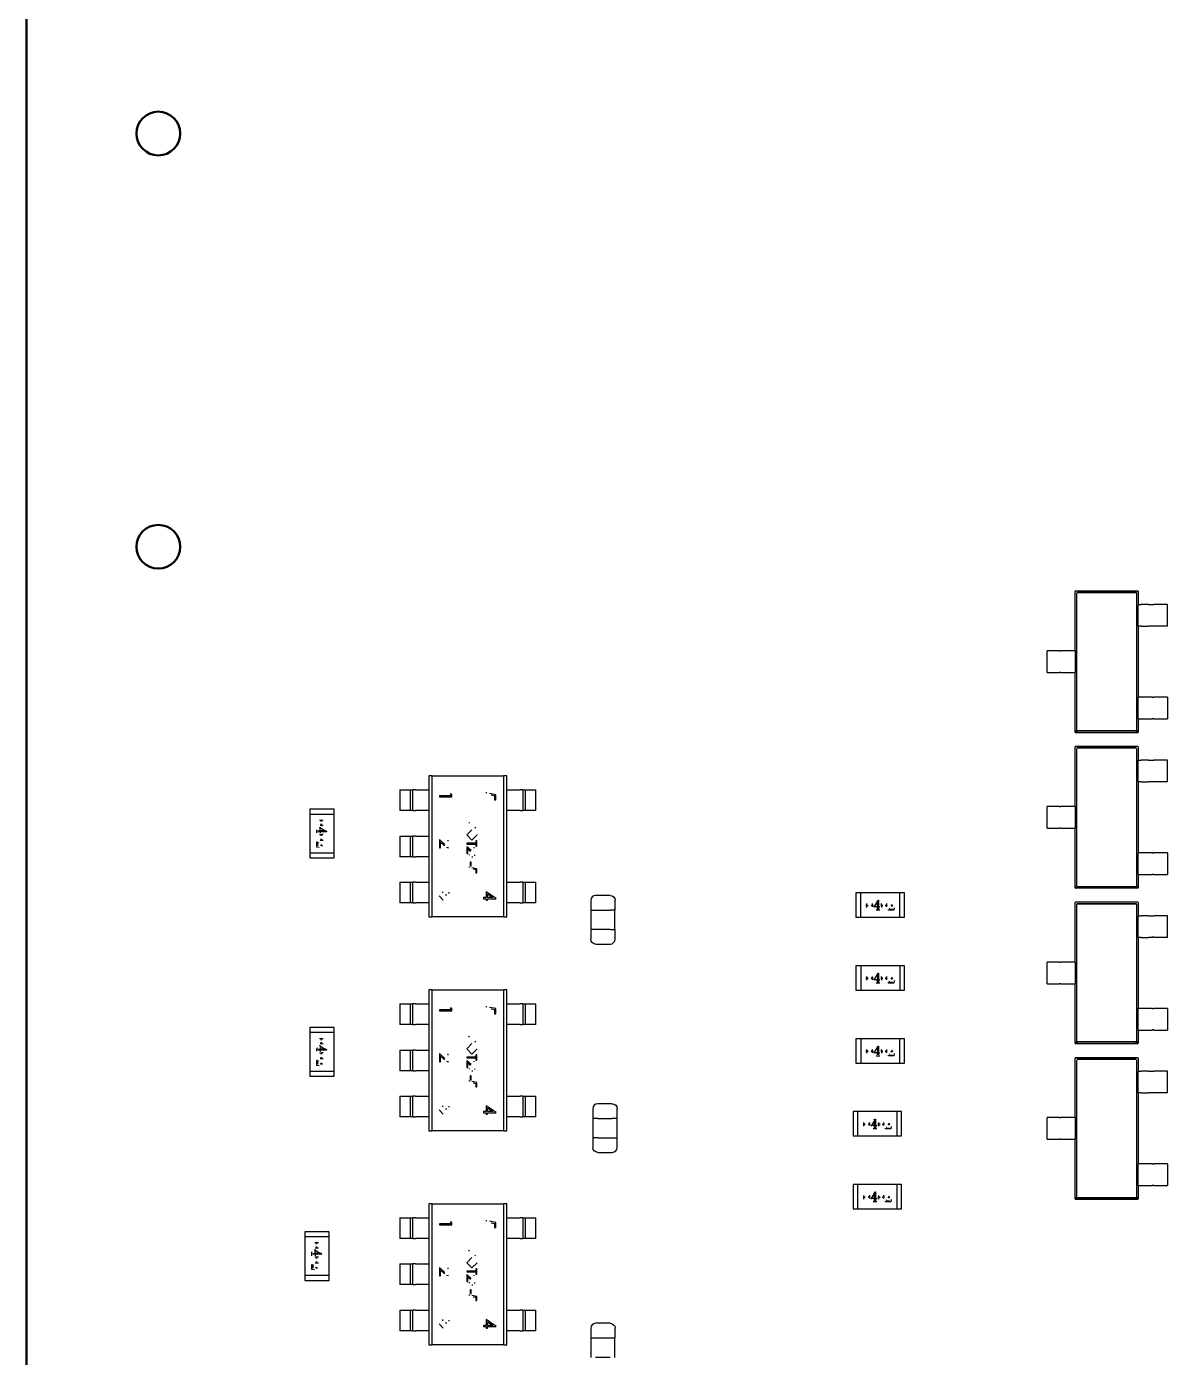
# Model space of a CAD drawing. Header units: millimetres. Extents: x 345 to 622, y 294 to 502.
# Drawn here: x 568.2 to 591.67, y 360.2 to 387.57 of the extents above; entities that cross this region are included whole.
import ezdxf

# ---------------------------------------------------------------- set-up
doc = ezdxf.new("R2010")
doc.units = ezdxf.units.MM
doc.layers.add('Make2D$可见线$场景轮廓线', color=18, linetype='Continuous', lineweight=50, true_color=0x000000)
doc.layers.add('Make2D$可见线$曲线', color=18, linetype='Continuous', true_color=0x000000)

msp = doc.modelspace()

# ---------------------------------------------------------------- linework, layer by layer
at = {"layer": 'Make2D$可见线$场景轮廓线', "color": 96, "true_color": 0x008000}
msp.add_line((568.196, 338.111), (568.196, 448.235), dxfattribs=at)
at = {"layer": 'Make2D$可见线$场景轮廓线', "color": 96, "true_color": 0x008000, "extrusion": (0, 0, -1)}
for centre in [(-570.906, 385.375), (-570.906, 376.875)]:
    msp.add_circle(centre, 0.45, dxfattribs=at)
at = {"layer": 'Make2D$可见线$曲线', "color": 96, "true_color": 0x008000}
msp.add_line((568.196, 338.111), (568.196, 448.235), dxfattribs=at)
at = {"layer": 'Make2D$可见线$曲线', "color": 254, "lineweight": -3, "true_color": 0xcbd2ef}
for p, q in [((589.782, 375.971), (589.77, 375.959)), ((589.77, 374.734), (589.77, 375.959)), ((589.782, 375.971), (591.057, 375.971)), ((589.803, 373.097), (589.803, 375.925)), ((589.816, 375.938), (591.024, 375.938)), ((591.024, 375.925), (589.816, 375.925)), ((591.035, 375.931), (591.024, 375.938)), ((591.036, 375.925), (591.036, 373.097)), ((591.07, 375.959), (591.057, 375.971)), ((591.07, 375.959), (591.07, 375.692)), ((591.066, 375.687), (591.131, 375.687)), ((591.066, 375.242), (591.066, 375.684)), ((591.284, 375.687), (591.131, 375.687)), ((591.284, 375.687), (591.36, 375.687)), ((591.67, 375.687), (591.392, 375.687)), ((591.67, 375.242), (591.67, 375.687)), ((591.131, 375.242), (591.066, 375.242)), ((591.07, 375.242), (591.07, 373.781)), ((591.131, 375.242), (591.284, 375.242)), ((591.36, 375.242), (591.284, 375.242)), ((591.67, 375.242), (591.392, 375.242)), ((589.194, 374.289), (589.194, 374.734)), ((589.448, 374.734), (589.194, 374.734)), ((589.556, 374.734), (589.48, 374.734)), ((589.708, 374.734), (589.556, 374.734)), ((589.773, 374.734), (589.708, 374.734)), ((589.773, 374.734), (589.773, 374.289)), ((589.194, 374.289), (589.448, 374.289)), ((589.48, 374.289), (589.556, 374.289)), ((589.556, 374.289), (589.708, 374.289)), ((589.708, 374.289), (589.773, 374.289)), ((589.77, 373.063), (589.77, 374.289)), ((591.131, 373.781), (591.066, 373.781)), ((591.066, 373.336), (591.066, 373.781)), ((591.284, 373.781), (591.131, 373.781)), ((591.36, 373.781), (591.284, 373.781)), ((591.67, 373.781), (591.392, 373.781)), ((591.67, 373.781), (591.67, 373.336)), ((589.773, 373.072), (589.807, 373.106)), ((589.825, 373.088), (589.791, 373.055)), ((589.816, 373.097), (591.024, 373.097)), ((591.024, 373.084), (589.816, 373.084)), ((591.048, 373.055), (591.015, 373.088)), ((591.036, 373.097), (591.024, 373.084)), ((591.037, 373.101), (591.066, 373.072)), ((591.066, 373.336), (591.131, 373.336)), ((591.07, 373.336), (591.07, 373.063)), ((591.131, 373.336), (591.284, 373.336)), ((591.284, 373.336), (591.36, 373.336)), ((591.392, 373.336), (591.67, 373.336)), ((589.77, 373.063), (589.782, 373.051)), ((591.057, 373.051), (589.782, 373.051)), ((591.057, 373.051), (591.07, 373.063)), ((589.782, 372.771), (589.77, 372.759)), ((589.77, 371.534), (589.77, 372.759)), ((589.782, 372.771), (591.057, 372.771)), ((591.043, 372.757), (589.796, 372.757)), ((589.803, 369.897), (589.803, 372.725)), ((589.816, 372.738), (591.024, 372.738)), ((591.036, 372.725), (591.036, 369.897)), ((591.07, 372.759), (591.057, 372.771)), ((591.07, 372.759), (591.07, 372.487)), ((591.066, 372.042), (591.066, 372.487)), ((591.066, 372.487), (591.131, 372.487)), ((591.284, 372.487), (591.131, 372.487)), ((591.284, 372.487), (591.36, 372.487)), ((591.67, 372.487), (591.392, 372.487)), ((591.67, 372.042), (591.67, 372.487)), ((591.131, 372.042), (591.066, 372.042)), ((591.07, 372.042), (591.07, 370.583)), ((591.131, 372.042), (591.284, 372.042)), ((591.36, 372.042), (591.284, 372.042)), ((591.67, 372.042), (591.392, 372.042)), ((589.194, 371.089), (589.194, 371.534)), ((589.448, 371.534), (589.194, 371.534)), ((589.556, 371.534), (589.48, 371.534)), ((589.708, 371.534), (589.556, 371.534)), ((589.773, 371.534), (589.708, 371.534)), ((589.773, 371.534), (589.773, 371.089)), ((589.194, 371.089), (589.448, 371.089)), ((589.48, 371.089), (589.556, 371.089)), ((589.556, 371.089), (589.708, 371.089)), ((589.708, 371.089), (589.773, 371.089)), ((589.77, 369.863), (589.77, 371.089)), ((591.131, 370.581), (591.066, 370.581)), ((591.066, 370.136), (591.066, 370.574)), ((591.284, 370.581), (591.131, 370.581)), ((591.36, 370.581), (591.284, 370.581)), ((591.67, 370.581), (591.392, 370.581)), ((591.67, 370.581), (591.67, 370.136)), ((591.066, 370.136), (591.131, 370.136)), ((591.07, 370.136), (591.07, 369.863)), ((591.131, 370.136), (591.284, 370.136)), ((591.284, 370.136), (591.36, 370.136)), ((591.392, 370.136), (591.67, 370.136)), ((589.77, 369.863), (589.782, 369.851)), ((589.773, 369.872), (589.801, 369.9)), ((589.782, 369.851), (589.787, 369.856)), ((591.057, 369.851), (589.782, 369.851)), ((589.825, 369.888), (589.791, 369.855)), ((589.796, 369.865), (591.043, 369.865)), ((591.024, 369.884), (589.816, 369.884)), ((591.048, 369.855), (591.015, 369.888)), ((591.04, 369.898), (591.066, 369.872)), ((591.057, 369.851), (591.07, 369.863)), ((589.782, 369.571), (589.77, 369.559)), ((589.77, 368.333), (589.77, 369.559)), ((589.782, 369.571), (591.057, 369.571)), ((589.803, 369.525), (589.816, 369.538)), ((589.803, 366.697), (589.803, 369.525)), ((589.816, 369.538), (591.024, 369.538)), ((591.024, 369.525), (589.816, 369.525)), ((591.035, 369.531), (591.024, 369.538)), ((591.036, 369.525), (591.036, 366.697)), ((591.07, 369.559), (591.057, 369.571)), ((591.07, 369.559), (591.07, 369.287)), ((591.066, 369.286), (591.131, 369.286)), ((591.066, 368.841), (591.066, 369.279)), ((591.284, 369.286), (591.131, 369.286)), ((591.284, 369.286), (591.36, 369.286)), ((591.67, 369.286), (591.392, 369.286)), ((591.67, 368.841), (591.67, 369.286)), ((591.131, 368.841), (591.066, 368.841)), ((591.07, 368.841), (591.07, 367.38)), ((591.131, 368.841), (591.284, 368.841)), ((591.36, 368.841), (591.284, 368.841)), ((591.67, 368.841), (591.392, 368.841)), ((589.194, 367.888), (589.194, 368.333)), ((589.448, 368.333), (589.194, 368.333)), ((589.556, 368.333), (589.48, 368.333)), ((589.708, 368.333), (589.556, 368.333)), ((589.773, 368.333), (589.708, 368.333)), ((589.773, 368.333), (589.773, 367.888)), ((589.194, 367.888), (589.448, 367.888)), ((589.48, 367.888), (589.556, 367.888)), ((589.556, 367.888), (589.708, 367.888)), ((589.708, 367.888), (589.773, 367.888)), ((589.77, 366.663), (589.77, 367.888)), ((591.066, 366.935), (591.066, 367.38)), ((591.131, 367.38), (591.066, 367.38)), ((591.284, 367.38), (591.131, 367.38)), ((591.36, 367.38), (591.284, 367.38)), ((591.67, 367.38), (591.392, 367.38)), ((591.67, 367.38), (591.67, 366.935)), ((591.066, 366.935), (591.131, 366.935)), ((591.07, 366.935), (591.07, 366.663)), ((591.131, 366.935), (591.284, 366.935)), ((591.284, 366.935), (591.36, 366.935)), ((591.392, 366.935), (591.67, 366.935)), ((589.77, 366.663), (589.782, 366.651)), ((589.773, 366.672), (589.807, 366.706)), ((591.057, 366.651), (589.782, 366.651)), ((589.825, 366.688), (589.791, 366.655)), ((589.803, 366.697), (589.816, 366.684)), ((589.816, 366.697), (591.024, 366.697)), ((591.024, 366.684), (589.816, 366.684)), ((591.048, 366.655), (591.015, 366.688)), ((591.036, 366.697), (591.024, 366.684)), ((591.04, 366.699), (591.066, 366.672)), ((591.057, 366.651), (591.07, 366.663)), ((589.782, 366.371), (589.77, 366.359)), ((589.77, 365.134), (589.77, 366.359)), ((589.782, 366.371), (591.057, 366.371)), ((591.043, 366.357), (589.796, 366.357)), ((589.803, 363.497), (589.803, 366.325)), ((589.816, 366.338), (591.024, 366.338)), ((591.036, 366.325), (591.036, 363.497)), ((591.07, 366.359), (591.057, 366.371)), ((591.07, 366.359), (591.07, 366.09)), ((591.066, 366.087), (591.131, 366.087)), ((591.066, 365.642), (591.066, 366.081)), ((591.284, 366.087), (591.131, 366.087)), ((591.284, 366.087), (591.36, 366.087)), ((591.67, 366.087), (591.392, 366.087)), ((591.67, 365.642), (591.67, 366.087)), ((591.131, 365.642), (591.066, 365.642)), ((591.07, 365.642), (591.07, 364.184)), ((591.131, 365.642), (591.284, 365.642)), ((591.36, 365.642), (591.284, 365.642)), ((591.67, 365.642), (591.392, 365.642)), ((589.194, 364.689), (589.194, 365.134)), ((589.448, 365.134), (589.194, 365.134)), ((589.556, 365.134), (589.48, 365.134)), ((589.708, 365.134), (589.556, 365.134)), ((589.773, 365.134), (589.708, 365.134)), ((589.773, 365.134), (589.773, 364.689)), ((589.194, 364.689), (589.448, 364.689)), ((589.48, 364.689), (589.556, 364.689)), ((589.556, 364.689), (589.708, 364.689)), ((589.708, 364.689), (589.773, 364.689)), ((589.77, 363.463), (589.77, 364.689)), ((591.131, 364.181), (591.066, 364.181)), ((591.066, 363.736), (591.066, 364.176)), ((591.284, 364.181), (591.131, 364.181)), ((591.36, 364.181), (591.284, 364.181)), ((591.67, 364.181), (591.392, 364.181)), ((591.67, 364.181), (591.67, 363.736)), ((589.773, 363.472), (589.798, 363.497)), ((591.038, 363.501), (591.066, 363.472)), ((591.066, 363.736), (591.131, 363.736)), ((591.07, 363.736), (591.07, 363.463)), ((591.131, 363.736), (591.284, 363.736)), ((591.284, 363.736), (591.36, 363.736)), ((591.392, 363.736), (591.67, 363.736)), ((589.77, 363.463), (589.782, 363.451)), ((591.057, 363.451), (589.782, 363.451)), ((589.825, 363.488), (589.791, 363.455)), ((589.796, 363.465), (591.039, 363.465)), ((591.024, 363.484), (589.816, 363.484)), ((591.048, 363.455), (591.015, 363.488)), ((591.057, 363.451), (591.07, 363.463))]:
    msp.add_line(p, q, dxfattribs=at)
at = {"layer": 'Make2D$可见线$曲线', "color": 250, "lineweight": -3, "true_color": 0x404040}
for p, q in [((576.476, 372.161), (576.476, 369.262)), ((576.544, 372.161), (576.476, 372.161)), ((576.544, 372.161), (578.007, 372.161)), ((576.544, 369.262), (576.544, 372.161)), ((578.075, 372.161), (578.007, 372.161)), ((578.007, 372.161), (578.007, 369.262)), ((578.075, 369.262), (578.075, 372.161)), ((576.918, 371.752), (576.69, 371.752)), ((576.69, 371.752), (576.69, 371.729)), ((576.69, 371.729), (576.944, 371.729)), ((576.944, 371.776), (576.918, 371.791)), ((576.918, 371.791), (576.918, 371.752)), ((576.944, 371.729), (576.944, 371.776)), ((577.661, 371.804), (577.661, 371.827)), ((577.85, 371.775), (577.723, 371.801)), ((577.757, 371.771), (577.824, 371.757)), ((577.824, 371.757), (577.824, 371.671)), ((577.85, 371.671), (577.85, 371.775)), ((577.824, 371.671), (577.85, 371.671)), ((577.306, 371.189), (577.296, 371.206)), ((577.358, 371.055), (577.252, 370.948)), ((577.252, 370.948), (577.359, 370.842)), ((577.359, 370.842), (577.465, 370.95)), ((577.418, 371.106), (577.431, 371.089)), ((576.795, 370.755), (576.69, 370.853)), ((576.69, 370.853), (576.69, 370.681)), ((576.69, 370.681), (576.716, 370.681)), ((576.716, 370.799), (576.784, 370.735)), ((576.716, 370.681), (576.716, 370.799)), ((576.784, 370.735), (576.792, 370.728)), ((576.803, 370.748), (576.795, 370.755)), ((576.835, 370.694), (576.875, 370.684)), ((576.866, 370.843), (576.866, 370.821)), ((577.439, 370.779), (577.257, 370.779)), ((577.257, 370.779), (577.257, 370.761)), ((577.257, 370.761), (577.439, 370.761)), ((577.341, 370.625), (577.257, 370.704)), ((577.257, 370.704), (577.257, 370.566)), ((577.278, 370.66), (577.332, 370.609)), ((577.278, 370.566), (577.278, 370.66)), ((577.398, 370.696), (577.398, 370.678)), ((577.46, 370.824), (577.439, 370.824)), ((577.439, 370.824), (577.439, 370.779)), ((577.439, 370.761), (577.439, 370.717)), ((577.439, 370.717), (577.46, 370.717)), ((577.46, 370.717), (577.46, 370.824)), ((577.257, 370.566), (577.278, 370.566)), ((577.312, 370.529), (577.312, 370.547)), ((577.325, 370.391), (577.325, 370.313)), ((577.346, 370.391), (577.325, 370.391)), ((577.346, 370.313), (577.346, 370.391)), ((577.379, 370.49), (577.359, 370.49)), ((577.413, 370.54), (577.413, 370.521)), ((577.309, 370.276), (577.309, 370.295)), ((577.325, 370.313), (577.346, 370.313)), ((577.46, 370.253), (577.359, 370.274)), ((577.386, 370.25), (577.439, 370.239)), ((577.439, 370.239), (577.439, 370.17)), ((577.439, 370.17), (577.46, 370.17)), ((577.46, 370.17), (577.46, 370.253)), ((576.684, 369.694), (576.766, 369.606)), ((576.758, 369.756), (576.758, 369.779)), ((576.843, 369.707), (576.817, 369.707)), ((576.885, 369.769), (576.885, 369.746)), ((577.655, 369.658), (577.596, 369.658)), ((577.596, 369.658), (577.596, 369.635)), ((577.596, 369.635), (577.655, 369.635)), ((577.857, 369.64), (577.655, 369.779)), ((577.655, 369.779), (577.655, 369.658)), ((577.655, 369.635), (577.655, 369.606)), ((577.655, 369.606), (577.681, 369.606)), ((577.681, 369.734), (577.791, 369.658)), ((577.681, 369.658), (577.681, 369.734)), ((577.791, 369.658), (577.681, 369.658)), ((577.681, 369.606), (577.681, 369.635)), ((577.681, 369.635), (577.857, 369.635)), ((576.476, 369.262), (576.544, 369.262)), ((578.007, 369.262), (576.544, 369.262)), ((578.007, 369.262), (578.075, 369.262)), ((576.476, 367.761), (576.476, 364.862)), ((576.544, 367.761), (576.476, 367.761)), ((576.544, 367.761), (578.007, 367.761)), ((576.544, 364.862), (576.544, 367.761)), ((578.075, 367.761), (578.007, 367.761)), ((578.007, 367.761), (578.007, 364.862)), ((578.075, 364.862), (578.075, 367.761)), ((576.918, 367.352), (576.69, 367.352)), ((576.69, 367.352), (576.69, 367.329)), ((576.69, 367.329), (576.944, 367.329)), ((576.944, 367.376), (576.918, 367.391)), ((576.918, 367.391), (576.918, 367.352)), ((576.944, 367.329), (576.944, 367.376)), ((577.661, 367.404), (577.661, 367.427)), ((577.85, 367.375), (577.723, 367.401)), ((577.757, 367.371), (577.824, 367.357)), ((577.824, 367.357), (577.824, 367.271)), ((577.85, 367.271), (577.85, 367.375)), ((577.824, 367.271), (577.85, 367.271)), ((577.306, 366.789), (577.296, 366.807)), ((577.358, 366.655), (577.252, 366.548)), ((577.252, 366.548), (577.359, 366.442)), ((577.359, 366.442), (577.465, 366.55)), ((577.418, 366.706), (577.431, 366.689)), ((576.795, 366.355), (576.69, 366.453)), ((576.69, 366.453), (576.69, 366.281)), ((576.69, 366.281), (576.716, 366.281)), ((576.716, 366.399), (576.784, 366.335)), ((576.716, 366.281), (576.716, 366.399)), ((576.784, 366.335), (576.792, 366.328)), ((576.803, 366.348), (576.795, 366.355)), ((576.835, 366.294), (576.875, 366.284)), ((576.866, 366.443), (576.866, 366.421)), ((577.439, 366.379), (577.257, 366.379)), ((577.257, 366.379), (577.257, 366.361)), ((577.257, 366.361), (577.439, 366.361)), ((577.341, 366.225), (577.257, 366.304)), ((577.257, 366.304), (577.257, 366.166)), ((577.278, 366.26), (577.332, 366.209)), ((577.278, 366.166), (577.278, 366.26)), ((577.398, 366.296), (577.398, 366.278)), ((577.46, 366.424), (577.439, 366.424)), ((577.439, 366.424), (577.439, 366.379)), ((577.439, 366.361), (577.439, 366.317)), ((577.439, 366.317), (577.46, 366.317)), ((577.46, 366.317), (577.46, 366.424)), ((577.257, 366.166), (577.278, 366.166)), ((577.312, 366.129), (577.312, 366.147)), ((577.325, 365.991), (577.325, 365.913)), ((577.346, 365.991), (577.325, 365.991)), ((577.346, 365.913), (577.346, 365.991)), ((577.379, 366.09), (577.359, 366.09)), ((577.413, 366.14), (577.413, 366.121)), ((577.309, 365.876), (577.309, 365.895)), ((577.325, 365.913), (577.346, 365.913)), ((577.46, 365.853), (577.359, 365.874)), ((577.386, 365.85), (577.439, 365.839)), ((577.439, 365.839), (577.439, 365.77)), ((577.439, 365.77), (577.46, 365.77)), ((577.46, 365.77), (577.46, 365.853)), ((576.684, 365.294), (576.766, 365.206)), ((576.758, 365.356), (576.758, 365.379)), ((576.843, 365.307), (576.817, 365.307)), ((576.885, 365.369), (576.885, 365.346)), ((577.655, 365.258), (577.596, 365.258)), ((577.596, 365.258), (577.596, 365.235)), ((577.596, 365.235), (577.655, 365.235)), ((577.857, 365.24), (577.655, 365.379)), ((577.655, 365.379), (577.655, 365.258)), ((577.655, 365.235), (577.655, 365.206)), ((577.655, 365.206), (577.681, 365.206)), ((577.681, 365.334), (577.791, 365.258)), ((577.681, 365.258), (577.681, 365.334)), ((577.791, 365.258), (577.681, 365.258)), ((577.681, 365.235), (577.857, 365.235)), ((577.681, 365.206), (577.681, 365.235)), ((576.476, 364.862), (576.544, 364.862)), ((578.007, 364.862), (576.544, 364.862)), ((578.007, 364.862), (578.075, 364.862)), ((576.476, 363.361), (576.476, 360.462)), ((576.544, 363.361), (576.476, 363.361)), ((576.544, 363.361), (578.007, 363.361)), ((576.544, 360.462), (576.544, 363.361)), ((578.075, 363.361), (578.007, 363.361)), ((578.007, 363.361), (578.007, 360.462)), ((578.075, 360.462), (578.075, 363.361)), ((576.918, 362.952), (576.69, 362.952)), ((576.69, 362.952), (576.69, 362.929)), ((576.944, 362.976), (576.918, 362.991)), ((576.918, 362.991), (576.918, 362.952)), ((576.944, 362.929), (576.944, 362.976)), ((577.661, 363.004), (577.661, 363.027)), ((577.85, 362.975), (577.723, 363.001)), ((577.757, 362.971), (577.824, 362.957)), ((577.824, 362.957), (577.824, 362.871)), ((577.85, 362.871), (577.85, 362.975)), ((576.69, 362.929), (576.944, 362.929)), ((577.824, 362.871), (577.85, 362.871)), ((577.306, 362.389), (577.296, 362.407)), ((577.358, 362.255), (577.252, 362.148)), ((577.252, 362.148), (577.359, 362.042)), ((577.359, 362.042), (577.465, 362.15)), ((577.418, 362.306), (577.431, 362.289)), ((576.795, 361.955), (576.69, 362.053)), ((576.69, 362.053), (576.69, 361.881)), ((576.69, 361.881), (576.716, 361.881)), ((576.716, 361.999), (576.784, 361.935)), ((576.716, 361.881), (576.716, 361.999)), ((576.784, 361.935), (576.792, 361.928)), ((576.803, 361.948), (576.795, 361.955)), ((576.835, 361.894), (576.875, 361.884)), ((576.866, 362.043), (576.866, 362.021)), ((577.439, 361.979), (577.257, 361.979)), ((577.257, 361.979), (577.257, 361.961)), ((577.257, 361.961), (577.439, 361.961)), ((577.341, 361.825), (577.257, 361.904)), ((577.257, 361.904), (577.257, 361.766)), ((577.278, 361.86), (577.332, 361.809)), ((577.278, 361.766), (577.278, 361.86)), ((577.398, 361.896), (577.398, 361.878)), ((577.46, 362.024), (577.439, 362.024)), ((577.439, 362.024), (577.439, 361.979)), ((577.439, 361.961), (577.439, 361.917)), ((577.439, 361.917), (577.46, 361.917)), ((577.46, 361.917), (577.46, 362.024)), ((577.257, 361.766), (577.278, 361.766)), ((577.312, 361.729), (577.312, 361.747)), ((577.325, 361.591), (577.325, 361.513)), ((577.346, 361.591), (577.325, 361.591)), ((577.346, 361.513), (577.346, 361.591)), ((577.379, 361.69), (577.359, 361.69)), ((577.413, 361.74), (577.413, 361.721)), ((577.309, 361.476), (577.309, 361.495)), ((577.325, 361.513), (577.346, 361.513)), ((577.46, 361.453), (577.359, 361.474)), ((577.386, 361.45), (577.439, 361.439)), ((577.439, 361.439), (577.439, 361.37)), ((577.439, 361.37), (577.46, 361.37)), ((577.46, 361.37), (577.46, 361.453)), ((576.684, 360.894), (576.766, 360.806)), ((576.758, 360.956), (576.758, 360.979)), ((576.843, 360.907), (576.817, 360.907)), ((576.885, 360.969), (576.885, 360.946)), ((577.655, 360.858), (577.596, 360.858)), ((577.596, 360.858), (577.596, 360.835)), ((577.596, 360.835), (577.655, 360.835)), ((577.857, 360.84), (577.655, 360.979)), ((577.655, 360.979), (577.655, 360.858)), ((577.655, 360.835), (577.655, 360.806)), ((577.655, 360.806), (577.681, 360.806)), ((577.681, 360.934), (577.791, 360.858)), ((577.681, 360.858), (577.681, 360.934)), ((577.791, 360.858), (577.681, 360.858)), ((577.681, 360.835), (577.857, 360.835)), ((577.681, 360.806), (577.681, 360.835)), ((576.476, 360.462), (576.544, 360.462)), ((578.007, 360.462), (576.544, 360.462)), ((578.007, 360.462), (578.075, 360.462))]:
    msp.add_line(p, q, dxfattribs=at)
at = {"layer": 'Make2D$可见线$曲线', "color": 9, "lineweight": -3, "true_color": 0xc0c0c0}
for p, q in [((575.875, 371.874), (576.039, 371.874)), ((575.875, 371.874), (575.875, 371.449)), ((576.039, 371.874), (576.09, 371.874)), ((576.09, 371.874), (576.09, 371.449)), ((576.09, 371.874), (576.146, 371.874)), ((576.145, 371.449), (576.145, 371.874)), ((576.196, 371.874), (576.146, 371.874)), ((576.196, 371.874), (576.476, 371.874)), ((578.075, 371.874), (578.354, 371.874)), ((578.405, 371.874), (578.354, 371.874)), ((578.405, 371.874), (578.405, 371.449)), ((578.405, 371.874), (578.46, 371.874)), ((578.46, 371.449), (578.46, 371.874)), ((578.46, 371.874), (578.511, 371.874)), ((578.511, 371.874), (578.675, 371.874)), ((578.675, 371.449), (578.675, 371.874)), ((574.022, 371.477), (574.022, 371.377)), ((574.522, 371.477), (574.022, 371.477)), ((574.522, 371.377), (574.522, 371.477)), ((576.039, 371.449), (575.875, 371.449)), ((576.09, 371.449), (576.039, 371.449)), ((576.146, 371.449), (576.09, 371.449)), ((576.146, 371.449), (576.196, 371.449)), ((576.476, 371.449), (576.196, 371.449)), ((578.354, 371.449), (578.075, 371.449)), ((578.354, 371.449), (578.405, 371.449)), ((578.46, 371.449), (578.405, 371.449)), ((578.511, 371.449), (578.46, 371.449)), ((578.675, 371.449), (578.511, 371.449)), ((574.022, 371.377), (574.522, 371.377)), ((574.022, 371.377), (574.022, 370.577)), ((574.224, 371.253), (574.268, 371.258)), ((574.246, 371.235), (574.268, 371.235)), ((574.268, 371.16), (574.246, 371.161)), ((574.268, 371.258), (574.3, 371.255)), ((574.268, 371.235), (574.278, 371.235)), ((574.278, 371.16), (574.268, 371.16)), ((574.522, 370.577), (574.522, 371.377)), ((574.166, 370.993), (574.166, 371.051)), ((574.188, 371.032), (574.227, 371.032)), ((574.227, 371.014), (574.188, 371.014)), ((574.268, 370.958), (574.224, 370.953)), ((574.227, 371.1), (574.227, 371.111)), ((574.268, 371.138), (574.234, 371.14)), ((574.234, 371.11), (574.238, 371.108)), ((574.234, 371.032), (574.234, 371.1)), ((574.234, 371.1), (574.34, 371.034)), ((574.34, 371.032), (574.234, 371.032)), ((574.234, 371.014), (574.234, 370.982)), ((574.369, 371.014), (574.234, 371.014)), ((574.268, 370.935), (574.246, 370.935)), ((574.301, 371.14), (574.268, 371.138)), ((574.3, 370.955), (574.268, 370.958)), ((574.278, 370.935), (574.268, 370.935)), ((574.344, 371.041), (574.369, 371.025)), ((574.369, 371.025), (574.369, 371.014)), ((575.875, 370.924), (576.039, 370.924)), ((575.875, 370.924), (575.875, 370.499)), ((576.039, 370.924), (576.09, 370.924)), ((576.09, 370.924), (576.09, 370.499)), ((576.09, 370.924), (576.146, 370.924)), ((576.145, 370.499), (576.145, 370.924)), ((576.196, 370.924), (576.146, 370.924)), ((576.196, 370.924), (576.476, 370.924)), ((574.167, 370.808), (574.182, 370.808)), ((574.167, 370.698), (574.167, 370.808)), ((574.217, 370.691), (574.167, 370.698)), ((574.184, 370.794), (574.184, 370.725)), ((574.201, 370.794), (574.209, 370.788)), ((574.234, 370.84), (574.268, 370.838)), ((574.265, 370.721), (574.242, 370.744)), ((574.246, 370.861), (574.268, 370.86)), ((574.248, 370.752), (574.285, 370.725)), ((574.268, 370.86), (574.278, 370.86)), ((574.268, 370.838), (574.301, 370.84)), ((574.022, 370.577), (574.022, 370.477)), ((574.022, 370.577), (574.522, 370.577)), ((574.022, 370.477), (574.522, 370.477)), ((574.522, 370.477), (574.522, 370.577)), ((576.039, 370.499), (575.875, 370.499)), ((576.09, 370.499), (576.039, 370.499)), ((576.146, 370.499), (576.09, 370.499)), ((576.146, 370.499), (576.196, 370.499)), ((576.476, 370.499), (576.196, 370.499)), ((575.875, 369.974), (576.039, 369.974)), ((575.875, 369.974), (575.875, 369.549)), ((576.039, 369.974), (576.09, 369.974)), ((576.09, 369.974), (576.146, 369.974)), ((576.09, 369.974), (576.09, 369.549)), ((576.145, 369.549), (576.145, 369.974)), ((576.196, 369.974), (576.146, 369.974)), ((576.196, 369.974), (576.476, 369.974)), ((578.075, 369.974), (578.354, 369.974)), ((578.405, 369.974), (578.354, 369.974)), ((578.405, 369.974), (578.46, 369.974)), ((578.405, 369.974), (578.405, 369.554)), ((578.46, 369.549), (578.46, 369.974)), ((578.46, 369.974), (578.511, 369.974)), ((578.511, 369.974), (578.675, 369.974)), ((578.675, 369.549), (578.675, 369.974)), ((576.039, 369.549), (575.875, 369.549)), ((576.09, 369.549), (576.039, 369.549)), ((576.146, 369.549), (576.09, 369.549)), ((576.146, 369.549), (576.196, 369.549)), ((576.476, 369.549), (576.196, 369.549)), ((578.354, 369.549), (578.075, 369.549)), ((578.354, 369.549), (578.405, 369.549)), ((578.46, 369.549), (578.405, 369.549)), ((578.511, 369.549), (578.46, 369.549)), ((578.675, 369.549), (578.511, 369.549)), ((585.261, 369.757), (585.261, 369.257)), ((585.361, 369.757), (585.261, 369.757)), ((585.361, 369.257), (585.361, 369.757)), ((586.161, 369.757), (585.361, 369.757)), ((585.481, 369.503), (585.483, 369.535)), ((585.598, 369.536), (585.6, 369.503)), ((585.638, 369.469), (585.705, 369.575)), ((585.697, 369.579), (585.713, 369.604)), ((585.706, 369.469), (585.706, 369.575)), ((585.713, 369.604), (585.725, 369.604)), ((585.725, 369.604), (585.725, 369.469)), ((585.783, 369.535), (585.781, 369.503)), ((585.9, 369.503), (585.898, 369.536)), ((585.986, 369.483), (586.013, 369.52)), ((586.261, 369.757), (586.161, 369.757)), ((586.161, 369.257), (586.161, 369.757)), ((586.261, 369.257), (586.261, 369.757)), ((585.261, 369.257), (585.361, 369.257)), ((585.361, 369.257), (586.161, 369.257)), ((585.485, 369.459), (585.481, 369.503)), ((585.503, 369.503), (585.503, 369.513)), ((585.504, 369.481), (585.503, 369.503)), ((585.578, 369.503), (585.577, 369.481)), ((585.578, 369.513), (585.578, 369.503)), ((585.6, 369.503), (585.598, 369.469)), ((585.627, 369.468), (585.631, 369.474)), ((585.638, 369.462), (585.627, 369.462)), ((585.706, 369.469), (585.638, 369.469)), ((585.675, 369.408), (585.688, 369.408)), ((585.679, 369.401), (585.675, 369.401)), ((585.742, 369.401), (585.688, 369.401)), ((585.706, 369.423), (585.706, 369.462)), ((585.725, 369.469), (585.756, 369.469)), ((585.725, 369.462), (585.725, 369.423)), ((585.742, 369.408), (585.753, 369.408)), ((585.781, 369.503), (585.785, 369.459)), ((585.803, 369.513), (585.803, 369.503)), ((585.803, 369.503), (585.804, 369.481)), ((585.877, 369.481), (585.878, 369.503)), ((585.878, 369.503), (585.878, 369.513)), ((585.898, 369.469), (585.9, 369.503)), ((585.931, 369.402), (585.931, 369.417)), ((586.04, 369.402), (585.931, 369.402)), ((585.944, 369.436), (585.95, 369.444)), ((585.944, 369.419), (586.013, 369.419)), ((586.017, 369.501), (585.994, 369.477)), ((586.047, 369.452), (586.04, 369.402)), ((586.161, 369.257), (586.261, 369.257)), ((585.261, 368.257), (585.261, 367.757)), ((585.361, 368.257), (585.261, 368.257)), ((586.161, 368.257), (585.361, 368.257)), ((585.361, 368.257), (585.361, 367.757)), ((586.161, 368.257), (586.161, 367.757)), ((586.261, 368.257), (586.161, 368.257)), ((586.261, 367.757), (586.261, 368.257)), ((585.481, 368.003), (585.483, 368.035)), ((585.485, 367.959), (585.481, 368.003)), ((585.503, 368.003), (585.503, 368.013)), ((585.504, 367.981), (585.503, 368.003)), ((585.578, 368.003), (585.577, 367.981)), ((585.578, 368.013), (585.578, 368.003)), ((585.598, 368.036), (585.6, 368.003)), ((585.6, 368.003), (585.598, 367.969)), ((585.627, 367.968), (585.631, 367.974)), ((585.638, 367.962), (585.627, 367.962)), ((585.638, 367.969), (585.705, 368.075)), ((585.706, 367.969), (585.638, 367.969)), ((585.675, 367.908), (585.688, 367.908)), ((585.679, 367.901), (585.675, 367.901)), ((585.742, 367.901), (585.688, 367.901)), ((585.697, 368.079), (585.713, 368.104)), ((585.706, 368.075), (585.706, 367.969)), ((585.706, 367.923), (585.706, 367.962)), ((585.713, 368.104), (585.725, 368.104)), ((585.725, 368.104), (585.725, 367.969)), ((585.725, 367.969), (585.756, 367.969)), ((585.725, 367.962), (585.725, 367.923)), ((585.742, 367.908), (585.753, 367.908)), ((585.783, 368.035), (585.781, 368.003)), ((585.781, 368.003), (585.785, 367.959)), ((585.803, 368.013), (585.803, 368.003)), ((585.803, 368.003), (585.804, 367.981)), ((585.877, 367.981), (585.878, 368.003)), ((585.878, 368.003), (585.878, 368.013)), ((585.9, 368.003), (585.898, 368.036)), ((585.898, 367.969), (585.9, 368.003)), ((585.931, 367.902), (585.931, 367.917)), ((586.04, 367.902), (585.931, 367.902)), ((585.944, 367.936), (585.95, 367.944)), ((585.944, 367.919), (586.013, 367.919)), ((585.986, 367.983), (586.013, 368.02)), ((586.017, 368.001), (585.994, 367.977)), ((586.047, 367.952), (586.04, 367.902)), ((585.261, 367.757), (585.361, 367.757)), ((585.361, 367.757), (586.161, 367.757)), ((586.161, 367.757), (586.261, 367.757)), ((575.875, 367.474), (576.039, 367.474)), ((575.875, 367.474), (575.875, 367.049)), ((576.039, 367.474), (576.09, 367.474)), ((576.09, 367.474), (576.09, 367.049)), ((576.09, 367.474), (576.146, 367.474)), ((576.145, 367.049), (576.145, 367.474)), ((576.196, 367.474), (576.146, 367.474)), ((576.196, 367.474), (576.476, 367.474)), ((578.075, 367.474), (578.354, 367.474)), ((578.405, 367.474), (578.354, 367.474)), ((578.405, 367.474), (578.405, 367.049)), ((578.405, 367.474), (578.46, 367.474)), ((578.46, 367.049), (578.46, 367.474)), ((578.46, 367.474), (578.511, 367.474)), ((578.511, 367.474), (578.675, 367.474)), ((578.675, 367.049), (578.675, 367.474)), ((574.022, 366.986), (574.022, 366.886)), ((574.522, 366.986), (574.022, 366.986)), ((574.022, 366.886), (574.022, 366.086)), ((574.522, 366.886), (574.022, 366.886)), ((574.522, 366.886), (574.522, 366.986)), ((574.522, 366.086), (574.522, 366.886)), ((576.039, 367.049), (575.875, 367.049)), ((576.09, 367.049), (576.039, 367.049)), ((576.146, 367.049), (576.09, 367.049)), ((576.146, 367.049), (576.196, 367.049)), ((576.476, 367.049), (576.196, 367.049)), ((578.354, 367.049), (578.075, 367.049)), ((578.354, 367.049), (578.405, 367.049)), ((578.46, 367.049), (578.405, 367.049)), ((578.511, 367.049), (578.46, 367.049)), ((578.675, 367.049), (578.511, 367.049)), ((574.166, 366.502), (574.166, 366.555)), ((574.173, 366.572), (574.173, 366.559)), ((574.188, 366.541), (574.227, 366.541)), ((574.227, 366.522), (574.188, 366.522)), ((574.224, 366.762), (574.268, 366.766)), ((574.227, 366.609), (574.227, 366.62)), ((574.233, 366.62), (574.238, 366.617)), ((574.268, 366.647), (574.234, 366.649)), ((574.234, 366.609), (574.34, 366.542)), ((574.234, 366.609), (574.234, 366.541)), ((574.34, 366.541), (574.234, 366.541)), ((574.234, 366.522), (574.234, 366.491)), ((574.369, 366.522), (574.234, 366.522)), ((574.246, 366.743), (574.268, 366.744)), ((574.268, 366.669), (574.246, 366.67)), ((574.268, 366.766), (574.3, 366.764)), ((574.268, 366.744), (574.278, 366.744)), ((574.278, 366.669), (574.268, 366.669)), ((574.301, 366.649), (574.268, 366.647)), ((574.347, 366.548), (574.369, 366.534)), ((574.369, 366.534), (574.369, 366.522)), ((575.875, 366.524), (576.039, 366.524)), ((575.875, 366.524), (575.875, 366.099)), ((576.039, 366.524), (576.09, 366.524)), ((576.09, 366.524), (576.09, 366.099)), ((576.09, 366.524), (576.146, 366.524)), ((576.145, 366.099), (576.145, 366.524)), ((576.196, 366.524), (576.146, 366.524)), ((576.196, 366.524), (576.476, 366.524)), ((585.261, 366.757), (585.261, 366.257)), ((585.361, 366.757), (585.261, 366.757)), ((586.161, 366.757), (585.361, 366.757)), ((585.361, 366.757), (585.361, 366.257)), ((585.481, 366.503), (585.483, 366.535)), ((585.503, 366.503), (585.503, 366.513)), ((585.578, 366.513), (585.578, 366.503)), ((585.598, 366.536), (585.6, 366.503)), ((585.638, 366.469), (585.705, 366.575)), ((585.697, 366.579), (585.713, 366.604)), ((585.706, 366.575), (585.706, 366.469)), ((585.713, 366.604), (585.725, 366.604)), ((585.725, 366.604), (585.725, 366.469)), ((585.783, 366.535), (585.781, 366.503)), ((585.803, 366.513), (585.803, 366.503)), ((585.878, 366.503), (585.878, 366.513)), ((585.9, 366.503), (585.898, 366.536)), ((585.986, 366.483), (586.013, 366.52)), ((586.161, 366.257), (586.161, 366.757)), ((586.261, 366.757), (586.161, 366.757)), ((586.261, 366.257), (586.261, 366.757)), ((574.167, 366.316), (574.182, 366.316)), ((574.167, 366.207), (574.167, 366.316)), ((574.184, 366.302), (574.184, 366.234)), ((574.201, 366.303), (574.209, 366.297)), ((574.268, 366.466), (574.224, 366.462)), ((574.234, 366.349), (574.268, 366.347)), ((574.265, 366.229), (574.242, 366.252)), ((574.268, 366.444), (574.246, 366.443)), ((574.246, 366.37), (574.268, 366.369)), ((574.248, 366.261), (574.285, 366.234)), ((574.3, 366.464), (574.268, 366.466)), ((574.278, 366.444), (574.268, 366.444)), ((574.268, 366.369), (574.278, 366.369)), ((574.268, 366.347), (574.301, 366.349)), ((585.261, 366.257), (585.361, 366.257)), ((585.361, 366.257), (586.161, 366.257)), ((585.485, 366.459), (585.481, 366.503)), ((585.504, 366.481), (585.503, 366.503)), ((585.578, 366.503), (585.577, 366.481)), ((585.6, 366.503), (585.598, 366.469)), ((585.627, 366.468), (585.631, 366.474)), ((585.638, 366.462), (585.627, 366.462)), ((585.706, 366.469), (585.638, 366.469)), ((585.675, 366.408), (585.688, 366.408)), ((585.679, 366.401), (585.675, 366.401)), ((585.739, 366.401), (585.688, 366.401)), ((585.706, 366.423), (585.706, 366.462)), ((585.725, 366.469), (585.756, 366.469)), ((585.725, 366.462), (585.725, 366.423)), ((585.742, 366.408), (585.753, 366.408)), ((585.781, 366.503), (585.785, 366.459)), ((585.803, 366.503), (585.804, 366.481)), ((585.877, 366.481), (585.878, 366.503)), ((585.898, 366.469), (585.9, 366.503)), ((585.931, 366.402), (585.931, 366.417)), ((586.04, 366.402), (585.931, 366.402)), ((585.944, 366.436), (585.95, 366.444)), ((585.944, 366.419), (586.013, 366.419)), ((586.017, 366.501), (585.994, 366.477)), ((586.047, 366.452), (586.04, 366.402)), ((586.161, 366.257), (586.261, 366.257)), ((574.022, 366.086), (574.022, 365.986)), ((574.022, 366.086), (574.522, 366.086)), ((574.022, 365.986), (574.522, 365.986)), ((574.217, 366.2), (574.167, 366.207)), ((574.522, 365.986), (574.522, 366.086)), ((576.039, 366.099), (575.875, 366.099)), ((576.09, 366.099), (576.039, 366.099)), ((576.146, 366.099), (576.09, 366.099)), ((576.146, 366.099), (576.196, 366.099)), ((576.476, 366.099), (576.196, 366.099)), ((575.875, 365.574), (576.039, 365.574)), ((575.875, 365.574), (575.875, 365.149)), ((576.039, 365.574), (576.09, 365.574)), ((576.09, 365.574), (576.09, 365.149)), ((576.09, 365.574), (576.146, 365.574)), ((576.145, 365.149), (576.145, 365.574)), ((576.196, 365.574), (576.146, 365.574)), ((576.196, 365.574), (576.476, 365.574)), ((578.075, 365.574), (578.354, 365.574)), ((578.405, 365.574), (578.354, 365.574)), ((578.405, 365.574), (578.405, 365.149)), ((578.405, 365.574), (578.46, 365.574)), ((578.46, 365.149), (578.46, 365.574)), ((578.46, 365.574), (578.511, 365.574)), ((578.511, 365.574), (578.675, 365.574)), ((578.675, 365.149), (578.675, 365.574)), ((576.039, 365.149), (575.875, 365.149)), ((576.09, 365.149), (576.039, 365.149)), ((576.146, 365.149), (576.09, 365.149)), ((576.146, 365.149), (576.196, 365.149)), ((576.476, 365.149), (576.196, 365.149)), ((578.354, 365.149), (578.075, 365.149)), ((578.354, 365.149), (578.405, 365.149)), ((578.46, 365.149), (578.405, 365.149)), ((578.511, 365.149), (578.46, 365.149)), ((578.675, 365.149), (578.511, 365.149)), ((585.201, 365.257), (585.201, 364.757)), ((585.301, 365.257), (585.201, 365.257)), ((585.301, 364.757), (585.301, 365.257)), ((586.101, 365.257), (585.301, 365.257)), ((586.101, 365.257), (586.101, 364.757)), ((586.201, 365.257), (586.101, 365.257)), ((586.201, 364.757), (586.201, 365.257)), ((585.421, 365.003), (585.423, 365.035)), ((585.425, 364.959), (585.421, 365.003)), ((585.443, 365.003), (585.443, 365.013)), ((585.444, 364.981), (585.443, 365.003)), ((585.518, 365.003), (585.517, 364.981)), ((585.518, 365.013), (585.518, 365.003)), ((585.538, 365.036), (585.54, 365.003)), ((585.54, 365.003), (585.538, 364.969)), ((585.567, 364.968), (585.571, 364.974)), ((585.578, 364.962), (585.567, 364.962)), ((585.645, 365.075), (585.578, 364.969)), ((585.646, 364.969), (585.578, 364.969)), ((585.615, 364.908), (585.628, 364.908)), ((585.619, 364.901), (585.615, 364.901)), ((585.681, 364.901), (585.628, 364.901)), ((585.637, 365.079), (585.653, 365.104)), ((585.646, 364.969), (585.646, 365.075)), ((585.646, 364.923), (585.646, 364.962)), ((585.653, 365.104), (585.665, 365.104)), ((585.665, 365.104), (585.665, 364.969)), ((585.665, 364.969), (585.696, 364.969)), ((585.665, 364.962), (585.665, 364.923)), ((585.682, 364.908), (585.693, 364.908)), ((585.723, 365.035), (585.721, 365.003)), ((585.721, 365.003), (585.725, 364.959)), ((585.743, 365.013), (585.743, 365.003)), ((585.743, 365.003), (585.744, 364.981)), ((585.817, 364.981), (585.818, 365.003)), ((585.818, 365.003), (585.818, 365.013)), ((585.84, 365.003), (585.838, 365.036)), ((585.838, 364.969), (585.84, 365.003)), ((585.871, 364.902), (585.871, 364.916)), ((585.98, 364.902), (585.871, 364.902)), ((585.884, 364.936), (585.89, 364.944)), ((585.884, 364.919), (585.953, 364.919)), ((585.926, 364.983), (585.953, 365.02)), ((585.957, 365), (585.934, 364.977)), ((585.987, 364.952), (585.98, 364.902)), ((585.201, 364.757), (585.301, 364.757)), ((585.301, 364.757), (586.101, 364.757)), ((586.101, 364.757), (586.201, 364.757)), ((585.201, 363.757), (585.201, 363.257)), ((585.301, 363.757), (585.201, 363.757)), ((586.101, 363.757), (585.301, 363.757)), ((585.301, 363.257), (585.301, 363.757)), ((585.421, 363.503), (585.423, 363.535)), ((585.425, 363.459), (585.421, 363.503)), ((585.443, 363.503), (585.443, 363.513)), ((585.444, 363.481), (585.443, 363.503)), ((585.518, 363.503), (585.517, 363.481)), ((585.518, 363.513), (585.518, 363.503)), ((585.538, 363.536), (585.54, 363.503)), ((585.54, 363.503), (585.538, 363.469)), ((585.578, 363.469), (585.645, 363.575)), ((585.637, 363.579), (585.653, 363.604)), ((585.646, 363.469), (585.646, 363.575)), ((585.653, 363.604), (585.665, 363.604)), ((585.665, 363.604), (585.665, 363.469)), ((585.723, 363.535), (585.721, 363.503)), ((585.721, 363.503), (585.725, 363.459)), ((585.743, 363.513), (585.743, 363.503)), ((585.743, 363.503), (585.744, 363.481)), ((585.817, 363.481), (585.818, 363.503)), ((585.818, 363.503), (585.818, 363.513)), ((585.84, 363.503), (585.838, 363.536)), ((585.838, 363.469), (585.84, 363.503)), ((585.926, 363.483), (585.953, 363.52)), ((585.957, 363.501), (585.934, 363.477)), ((586.101, 363.757), (586.101, 363.257)), ((586.201, 363.757), (586.101, 363.757)), ((586.201, 363.257), (586.201, 363.757)), ((585.201, 363.257), (585.301, 363.257)), ((585.301, 363.257), (586.101, 363.257)), ((585.567, 363.468), (585.571, 363.474)), ((585.578, 363.462), (585.567, 363.462)), ((585.646, 363.469), (585.578, 363.469)), ((585.615, 363.408), (585.628, 363.408)), ((585.619, 363.401), (585.615, 363.401)), ((585.682, 363.401), (585.628, 363.401)), ((585.646, 363.423), (585.646, 363.462)), ((585.665, 363.469), (585.696, 363.469)), ((585.665, 363.462), (585.665, 363.423)), ((585.682, 363.408), (585.693, 363.408)), ((585.871, 363.402), (585.871, 363.417)), ((585.98, 363.402), (585.871, 363.402)), ((585.884, 363.436), (585.89, 363.444)), ((585.884, 363.419), (585.953, 363.419)), ((585.987, 363.452), (585.98, 363.402)), ((586.101, 363.257), (586.201, 363.257)), ((575.875, 363.074), (576.039, 363.074)), ((575.875, 363.074), (575.875, 362.649)), ((576.039, 363.074), (576.09, 363.074)), ((576.09, 363.074), (576.09, 362.649)), ((576.09, 363.074), (576.146, 363.074)), ((576.145, 362.649), (576.145, 363.074)), ((576.196, 363.074), (576.146, 363.074)), ((576.196, 363.074), (576.476, 363.074)), ((578.075, 363.074), (578.354, 363.074)), ((578.405, 363.074), (578.354, 363.074)), ((578.405, 363.074), (578.405, 362.649)), ((578.405, 363.074), (578.46, 363.074)), ((578.46, 362.649), (578.46, 363.074)), ((578.46, 363.074), (578.511, 363.074)), ((578.511, 363.074), (578.675, 363.074)), ((578.675, 362.649), (578.675, 363.074)), ((573.922, 362.786), (573.922, 362.686)), ((574.422, 362.786), (573.922, 362.786)), ((573.922, 362.686), (573.922, 361.886)), ((573.922, 362.686), (574.422, 362.686)), ((574.422, 362.686), (574.422, 362.786)), ((574.422, 361.886), (574.422, 362.686)), ((574.124, 362.562), (574.168, 362.566)), ((574.127, 362.409), (574.127, 362.42)), ((574.133, 362.42), (574.138, 362.417)), ((574.168, 362.447), (574.134, 362.449)), ((574.134, 362.341), (574.134, 362.409)), ((574.134, 362.409), (574.24, 362.342)), ((574.146, 362.543), (574.168, 362.544)), ((574.168, 362.469), (574.146, 362.47)), ((574.168, 362.566), (574.2, 362.564)), ((574.168, 362.544), (574.178, 362.544)), ((574.178, 362.469), (574.168, 362.469)), ((574.201, 362.449), (574.168, 362.447)), ((576.039, 362.649), (575.875, 362.649)), ((576.09, 362.649), (576.039, 362.649)), ((576.146, 362.649), (576.09, 362.649)), ((576.146, 362.649), (576.196, 362.649)), ((576.476, 362.649), (576.196, 362.649)), ((578.354, 362.649), (578.075, 362.649)), ((578.354, 362.649), (578.405, 362.649)), ((578.46, 362.649), (578.405, 362.649)), ((578.511, 362.649), (578.46, 362.649)), ((578.675, 362.649), (578.511, 362.649)), ((574.066, 362.294), (574.066, 362.372)), ((574.073, 362.372), (574.073, 362.37)), ((574.088, 362.341), (574.127, 362.341)), ((574.127, 362.322), (574.088, 362.322)), ((574.168, 362.266), (574.124, 362.262)), ((574.24, 362.341), (574.134, 362.341)), ((574.134, 362.322), (574.134, 362.291)), ((574.269, 362.322), (574.134, 362.322)), ((574.134, 362.149), (574.168, 362.147)), ((574.168, 362.244), (574.146, 362.243)), ((574.146, 362.17), (574.168, 362.169)), ((574.2, 362.264), (574.168, 362.266)), ((574.178, 362.244), (574.168, 362.244)), ((574.168, 362.169), (574.178, 362.169)), ((574.168, 362.147), (574.201, 362.149)), ((574.244, 362.35), (574.269, 362.334)), ((575.875, 362.124), (576.039, 362.124)), ((575.875, 362.124), (575.875, 361.699)), ((576.039, 362.124), (576.09, 362.124)), ((576.09, 362.124), (576.09, 361.699)), ((576.09, 362.124), (576.146, 362.124)), ((576.145, 361.699), (576.145, 362.124)), ((576.196, 362.124), (576.146, 362.124)), ((576.196, 362.124), (576.476, 362.124)), ((574.422, 361.886), (573.922, 361.886)), ((573.922, 361.886), (573.922, 361.786)), ((574.067, 362.116), (574.082, 362.116)), ((574.067, 362.007), (574.067, 362.116)), ((574.117, 362), (574.067, 362.007)), ((574.084, 362.103), (574.084, 362.034)), ((574.101, 362.103), (574.109, 362.097)), ((574.165, 362.03), (574.142, 362.053)), ((574.148, 362.061), (574.185, 362.034)), ((574.422, 361.786), (574.422, 361.886)), ((573.922, 361.786), (574.422, 361.786)), ((576.039, 361.699), (575.875, 361.699)), ((576.09, 361.699), (576.039, 361.699)), ((576.146, 361.699), (576.09, 361.699)), ((576.146, 361.699), (576.196, 361.699)), ((576.476, 361.699), (576.196, 361.699)), ((575.875, 361.174), (576.039, 361.174)), ((575.875, 361.174), (575.875, 360.749)), ((576.039, 361.174), (576.09, 361.174)), ((576.09, 361.174), (576.09, 360.749)), ((576.09, 361.174), (576.146, 361.174)), ((576.145, 360.749), (576.145, 361.174)), ((576.196, 361.174), (576.146, 361.174)), ((576.196, 361.174), (576.476, 361.174)), ((578.075, 361.174), (578.354, 361.174)), ((578.405, 361.174), (578.354, 361.174)), ((578.405, 361.174), (578.405, 360.749)), ((578.405, 361.174), (578.46, 361.174)), ((578.46, 360.749), (578.46, 361.174)), ((578.46, 361.174), (578.511, 361.174)), ((578.511, 361.174), (578.675, 361.174)), ((578.675, 360.749), (578.675, 361.174)), ((576.039, 360.749), (575.875, 360.749)), ((576.09, 360.749), (576.039, 360.749)), ((576.146, 360.749), (576.09, 360.749)), ((576.146, 360.749), (576.196, 360.749)), ((576.476, 360.749), (576.196, 360.749)), ((578.354, 360.749), (578.075, 360.749)), ((578.354, 360.749), (578.405, 360.749)), ((578.46, 360.749), (578.405, 360.749)), ((578.511, 360.749), (578.46, 360.749)), ((578.675, 360.749), (578.511, 360.749))]:
    msp.add_line(p, q, dxfattribs=at)
at = {"layer": 'Make2D$可见线$曲线', "color": 7, "lineweight": -3, "true_color": 0xfffff2}
for p, q in [((579.805, 369.603), (579.805, 369.404)), ((580.205, 369.703), (579.905, 369.703)), ((580.305, 369.404), (580.305, 369.603)), ((579.805, 369.404), (579.905, 369.404)), ((579.905, 369.404), (580.205, 369.404)), ((579.905, 369.002), (579.805, 369.002)), ((579.805, 369.002), (579.805, 368.803)), ((580.205, 369.002), (579.905, 369.002)), ((580.305, 368.803), (580.305, 369.002)), ((579.905, 368.703), (580.205, 368.703)), ((580.247, 365.419), (579.947, 365.419)), ((579.847, 365.319), (579.847, 365.12)), ((580.347, 365.12), (580.347, 365.319)), ((579.847, 365.12), (579.947, 365.12)), ((580.247, 365.12), (580.347, 365.12)), ((579.947, 364.718), (579.847, 364.718)), ((579.847, 364.718), (579.847, 364.519)), ((580.347, 364.519), (580.347, 364.718)), ((579.947, 364.419), (580.247, 364.419)), ((579.805, 360.803), (579.805, 360.604)), ((580.205, 360.903), (579.905, 360.903)), ((580.305, 360.604), (580.305, 360.803)), ((579.805, 360.604), (579.905, 360.604)), ((579.905, 360.604), (580.205, 360.604)), ((580.205, 360.604), (580.305, 360.604))]:
    msp.add_line(p, q, dxfattribs=at)
at = {"layer": 'Make2D$可见线$曲线', "color": 40, "lineweight": -3, "true_color": 0xffa61c}
for p, q in [((579.809, 369.403), (579.806, 369.403)), ((579.806, 369.403), (579.806, 369.003)), ((580.303, 369.403), (580.205, 369.403)), ((580.303, 369.003), (580.303, 369.403)), ((580.21, 369.003), (580.303, 369.003)), ((579.849, 365.119), (579.849, 364.719)), ((579.947, 365.119), (580.247, 365.119)), ((580.346, 364.719), (580.346, 365.119)), ((579.947, 364.719), (580.247, 364.719)), ((580.247, 364.719), (580.346, 364.719)), ((579.806, 360.603), (579.806, 360.203)), ((580.303, 360.203), (580.303, 360.603)), ((580.205, 360.203), (579.905, 360.203))]:
    msp.add_line(p, q, dxfattribs=at)
at = {"layer": 'Make2D$可见线$曲线', "color": 96, "true_color": 0x008000, "extrusion": (0, 0, -1)}
for centre in [(-570.906, 385.375), (-570.906, 376.875)]:
    msp.add_circle(centre, 0.45, dxfattribs=at)
at = {"layer": 'Make2D$可见线$曲线', "color": 254, "lineweight": -3, "true_color": 0xcbd2ef, "extrusion": (0, 0, -1)}
for centre, radius, start, end in [((80095.373, 375.927), 80685.189, 179.99999251, 180.00000137), ((-591.385, 203326.597), 202951.355, 269.99999809, 270.00000721), ((-589.449, 203349.93), 202975.642, 269.99999142, 270.00000054), ((80107.609, 373.093), 80697.425, 179.99999726, 180.00000612), ((-591.027, -39959.166), 40332.263, 89.9999952, 90.0000129), ((-591.385, 203335.938), 202962.602, 269.99999809, 270.00000721), ((-591.385, 203360.848), 202988.806, 269.99999809, 270.00000721), ((-589.449, 203320.529), 202949.441, 269.99999142, 270.00000054), ((-591.385, 203340.215), 202970.079, 269.99999809, 270.00000721), ((-591.385, 203331.444), 202962.602, 269.99999809, 270.00000721), ((-589.449, 203317.329), 202949.441, 269.99999142, 270.00000054), ((-591.385, 203337.015), 202970.079, 269.99999809, 270.00000721), ((-591.027, -39965.566), 40332.263, 89.9999952, 90.0000129), ((-591.385, 203328.244), 202962.602, 269.99999809, 270.00000721), ((-589.449, 203314.129), 202949.441, 269.99999142, 270.00000054), ((-591.385, 203345.063), 202981.328, 269.99999809, 270.00000721)]:
    msp.add_arc(centre, radius, start, end, dxfattribs=at)
at = {"layer": 'Make2D$可见线$曲线', "color": 254, "lineweight": -3, "true_color": 0xcbd2ef}
for centre, radius, start, end in [((591.027, -39965.702), 40341.627, 89.9999871, 90.0000048), ((591.385, 203345.766), 202970.079, 269.99999279, 270.00000191), ((589.449, 203342.898), 202968.164, 269.99999946, 270.00000858), ((591.385, 203343.86), 202970.079, 269.99999279, 270.00000191), ((591.385, 203342.566), 202970.079, 269.99999279, 270.00000191), ((589.449, 203320.974), 202949.441, 269.99999946, 270.00000858), ((591.385, 203333.183), 202962.602, 269.99999279, 270.00000191), ((589.813, -39963.526), 40333.051, 89.9999966, 90.0000143), ((591.027, -39968.28), 40337.806, 89.9999871, 90.0000048), ((591.385, 203339.366), 202970.079, 269.99999279, 270.00000191), ((589.449, 203336.498), 202968.164, 269.99999946, 270.00000858), ((591.385, 203337.46), 202970.079, 269.99999279, 270.00000191), ((589.813, -39966.354), 40333.051, 89.9999966, 90.0000143), ((591.385, 203336.166), 202970.079, 269.99999279, 270.00000191), ((589.449, 203333.298), 202968.164, 269.99999946, 270.00000858), ((591.385, 203315.536), 202951.355, 269.99999279, 270.00000191)]:
    msp.add_arc(centre, radius, start, end, dxfattribs=at)
at = {"layer": 'Make2D$可见线$曲线', "color": 7, "lineweight": -3, "true_color": 0xfffff2}
for centre, start, end in [((579.905, 369.603), 90, 180), ((580.205, 368.803), 270, 0), ((579.947, 365.319), 90, 180), ((580.247, 364.519), 270, 0), ((579.905, 360.803), 90, 180)]:
    msp.add_arc(centre, 0.1, start, end, dxfattribs=at)
at = {"layer": 'Make2D$可见线$曲线', "color": 7, "lineweight": -3, "true_color": 0xfffff2, "extrusion": (0, 0, -1)}
for centre, start, end in [((-580.205, 369.603), 90, 180), ((-579.905, 368.803), 270, 360), ((-580.247, 365.319), 90, 180), ((-579.947, 364.519), 270, 360), ((-580.205, 360.803), 90, 180)]:
    msp.add_arc(centre, 0.1, start, end, dxfattribs=at)

doc.saveas('drawing.dxf')
